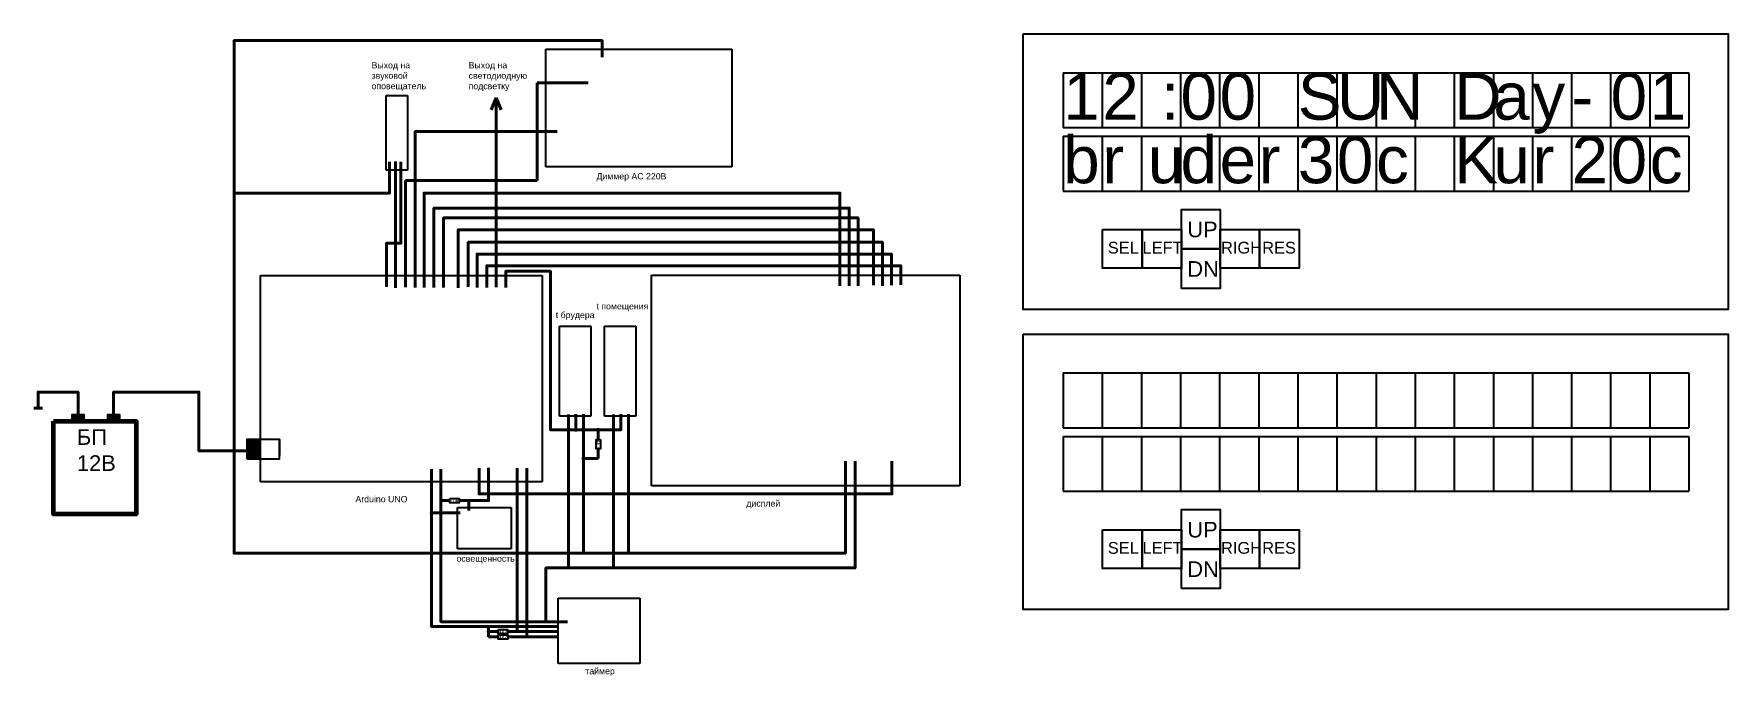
# Model space of a CAD drawing. Header units: millimetres. Extents: x 1483 to 3650, y 1271 to 2091.
import ezdxf

# ---------------------------------------------------------------- set-up
doc = ezdxf.new("R2010")
doc.units = ezdxf.units.MM
doc.styles.get("Standard").update_dxf_attribs({"font": 'arial.ttf'})
picture_1 = doc.add_image_def('image1.jpg', size_in_pixel=(1148, 840))
picture_2 = doc.add_image_def('image2.jpg', size_in_pixel=(1118, 764))
picture_3 = doc.add_image_def('image3.jpg', size_in_pixel=(296, 237))
picture_4 = doc.add_image_def('image4.jpg', size_in_pixel=(113, 326))
picture_5 = doc.add_image_def('image5.jpg', size_in_pixel=(109, 378))
picture_6 = doc.add_image_def('image6.jpg', size_in_pixel=(898, 569))
picture_7 = doc.add_image_def('image7.jpg', size_in_pixel=(480, 369))

msp = doc.modelspace()

# ---------------------------------------------------------------- hatches: boundary and pattern name
h = msp.add_hatch(color=256)
h.dxf.hatch_style = 1
edge = h.paths.add_edge_path()
edge.add_arc((1739.4, 1888), 0.697, 0, 360)
h = msp.add_hatch(color=5)
h.dxf.hatch_style = 1
h.paths.add_polyline_path([(1547.7, 1604.7), (1531.8, 1604.7), (1531.8, 1596.6), (1547.7, 1596.6)])
h = msp.add_hatch(color=6)
h.dxf.hatch_style = 1
h.paths.add_polyline_path([(1593.2, 1604.7), (1577.3, 1604.7), (1577.3, 1596.6), (1593.2, 1596.6)])
at = {"lineweight": 40}
h = msp.add_hatch(color=256, dxfattribs=at)
h.dxf.hatch_style = 1
edge = h.paths.add_edge_path()
edge.add_arc((2176.5, 1585.5), 0.697, 0, 360)
h = msp.add_hatch(color=256, dxfattribs=at)
h.dxf.hatch_style = 1
edge = h.paths.add_edge_path()
edge.add_arc((2205, 1585.5), 0.697, 0, 360)
h = msp.add_hatch(color=250)
h.dxf.hatch_style = 1
h.paths.add_polyline_path([(1773.2, 1573), (1755.8, 1573), (1755.8, 1548.3), (1773.2, 1548.3)])
h = msp.add_hatch(color=256, dxfattribs=at)
h.dxf.hatch_style = 1
edge = h.paths.add_edge_path()
edge.add_arc((2186.1, 1548.9), 0.697, 0, 360)
h = msp.add_hatch(color=256)
h.dxf.hatch_style = 1
edge = h.paths.add_edge_path()
edge.add_arc((2003.8, 1495), 0.697, 0, 360)
h = msp.add_hatch(color=256)
h.dxf.hatch_style = 1
edge = h.paths.add_edge_path()
edge.add_arc((2039.4, 1495), 0.697, 0, 360)
h = msp.add_hatch(color=256)
h.dxf.hatch_style = 1
edge = h.paths.add_edge_path()
edge.add_arc((1991.6, 1479.3), 0.697, 0, 360)
h = msp.add_hatch(color=256)
h.dxf.hatch_style = 1
edge = h.paths.add_edge_path()
edge.add_arc((1991.6, 1427.8), 0.697, 0, 360)
h = msp.add_hatch(color=256)
h.dxf.hatch_style = 1
edge = h.paths.add_edge_path()
edge.add_arc((2166.8, 1409), 0.697, 0, 360)
h = msp.add_hatch(color=256)
h.dxf.hatch_style = 1
edge = h.paths.add_edge_path()
edge.add_arc((2186.1, 1427.8), 0.697, 0, 360)
h = msp.add_hatch(color=256)
h.dxf.hatch_style = 1
edge = h.paths.add_edge_path()
edge.add_arc((2224.4, 1409), 0.697, 0, 360)
h = msp.add_hatch(color=256)
h.dxf.hatch_style = 1
edge = h.paths.add_edge_path()
edge.add_arc((2243.6, 1427.8), 0.697, 0, 360)
h = msp.add_hatch(color=256)
h.dxf.hatch_style = 1
edge = h.paths.add_edge_path()
edge.add_arc((2064.9, 1334.2), 0.697, 0, 360)
h = msp.add_hatch(color=256, dxfattribs=at)
h.dxf.hatch_style = 1
edge = h.paths.add_edge_path()
edge.add_arc((2064.9, 1327.7), 0.697, 0, 360)
h = msp.add_hatch(color=256)
h.dxf.hatch_style = 1
edge = h.paths.add_edge_path()
edge.add_arc((2101.4, 1327.7), 0.697, 0, 360)
h = msp.add_hatch(color=256)
h.dxf.hatch_style = 1
edge = h.paths.add_edge_path()
edge.add_arc((2113.5, 1320.9), 0.697, 0, 360)
h = msp.add_hatch(color=256)
h.dxf.hatch_style = 1
edge = h.paths.add_edge_path()
edge.add_arc((2138.2, 1340.2), 0.697, 0, 360)

# ---------------------------------------------------------------- linework, layer by layer
for p, q in [((2799.6, 2041.8), (2799.6, 1971.8)), ((2849.6, 2041.8), (2849.6, 1971.8)), ((2849.6, 2041.8), (2849.6, 1971.8)), ((2899.6, 2041.8), (2899.6, 1971.8)), ((2899.6, 2041.8), (2899.6, 1971.8)), ((2949.6, 2041.8), (2949.6, 1971.8)), ((2949.6, 2041.8), (2949.6, 1971.8)), ((2999.6, 2041.8), (2999.6, 1971.8)), ((2999.6, 2041.8), (2999.6, 1971.8)), ((3049.6, 2041.8), (3049.6, 1971.8)), ((3049.6, 2041.8), (3049.6, 1971.8)), ((3099.6, 2041.8), (3099.6, 1971.8)), ((3099.6, 2041.8), (3099.6, 1971.8)), ((3149.6, 2041.8), (3149.6, 1971.8)), ((3149.6, 2041.8), (3149.6, 1971.8)), ((3199.6, 2041.8), (3199.6, 1971.8)), ((3199.6, 2041.8), (3199.6, 1971.8)), ((3249.6, 2041.8), (3249.6, 1971.8)), ((3249.6, 2041.8), (3249.6, 1971.8)), ((3299.6, 2041.8), (3299.6, 1971.8)), ((3299.6, 2041.8), (3299.6, 1971.8)), ((3349.6, 2041.8), (3349.6, 1971.8)), ((3349.6, 2041.8), (3349.6, 1971.8)), ((3399.6, 2041.8), (3399.6, 1971.8)), ((3399.6, 2041.8), (3399.6, 1971.8)), ((3449.6, 2041.8), (3449.6, 1971.8)), ((3449.6, 2041.8), (3449.6, 1971.8)), ((3499.6, 2041.8), (3499.6, 1971.8)), ((3499.6, 2041.8), (3499.6, 1971.8)), ((3549.6, 2041.8), (3549.6, 1971.8)), ((3549.6, 2041.8), (3549.6, 1971.8)), ((3599.6, 2041.8), (3599.6, 1971.8)), ((2799.6, 1960.6), (2799.6, 1890.6)), ((2849.6, 1960.6), (2849.6, 1890.6)), ((2849.6, 1960.6), (2849.6, 1890.6)), ((2899.6, 1960.6), (2899.6, 1890.6)), ((2899.6, 1960.6), (2899.6, 1890.6)), ((2949.6, 1960.6), (2949.6, 1890.6)), ((2949.6, 1960.6), (2949.6, 1890.6)), ((2999.6, 1960.6), (2999.6, 1890.6)), ((2999.6, 1960.6), (2999.6, 1890.6)), ((3049.6, 1960.6), (3049.6, 1890.6)), ((3049.6, 1960.6), (3049.6, 1890.6)), ((3099.6, 1960.6), (3099.6, 1890.6)), ((3099.6, 1960.6), (3099.6, 1890.6)), ((3149.6, 1960.6), (3149.6, 1890.6)), ((3149.6, 1960.6), (3149.6, 1890.6)), ((3199.6, 1960.6), (3199.6, 1890.6)), ((3199.6, 1960.6), (3199.6, 1890.6)), ((3249.6, 1960.6), (3249.6, 1890.6)), ((3249.6, 1960.6), (3249.6, 1890.6)), ((3299.6, 1960.6), (3299.6, 1890.6)), ((3299.6, 1960.6), (3299.6, 1890.6)), ((3349.6, 1960.6), (3349.6, 1890.6)), ((3349.6, 1960.6), (3349.6, 1890.6)), ((3399.6, 1960.6), (3399.6, 1890.6)), ((3399.6, 1960.6), (3399.6, 1890.6)), ((3449.6, 1960.6), (3449.6, 1890.6)), ((3449.6, 1960.6), (3449.6, 1890.6)), ((3499.6, 1960.6), (3499.6, 1890.6)), ((3499.6, 1960.6), (3499.6, 1890.6)), ((3549.6, 1960.6), (3549.6, 1890.6)), ((3549.6, 1960.6), (3549.6, 1890.6)), ((3599.6, 1960.6), (3599.6, 1890.6)), ((2799.6, 1658.2), (2799.6, 1588.2)), ((2849.6, 1658.2), (2849.6, 1588.2)), ((2849.6, 1658.2), (2849.6, 1588.2)), ((2899.6, 1658.2), (2899.6, 1588.2)), ((2899.6, 1658.2), (2899.6, 1588.2)), ((2949.6, 1658.2), (2949.6, 1588.2)), ((2949.6, 1658.2), (2949.6, 1588.2)), ((2999.6, 1658.2), (2999.6, 1588.2)), ((2999.6, 1658.2), (2999.6, 1588.2)), ((3049.6, 1658.2), (3049.6, 1588.2)), ((3049.6, 1658.2), (3049.6, 1588.2)), ((3099.6, 1658.2), (3099.6, 1588.2)), ((3099.6, 1658.2), (3099.6, 1588.2)), ((3149.6, 1658.2), (3149.6, 1588.2)), ((3149.6, 1658.2), (3149.6, 1588.2)), ((3199.6, 1658.2), (3199.6, 1588.2)), ((3199.6, 1658.2), (3199.6, 1588.2)), ((3249.6, 1658.2), (3249.6, 1588.2)), ((3249.6, 1658.2), (3249.6, 1588.2)), ((3299.6, 1658.2), (3299.6, 1588.2)), ((3299.6, 1658.2), (3299.6, 1588.2)), ((3349.6, 1658.2), (3349.6, 1588.2)), ((3349.6, 1658.2), (3349.6, 1588.2)), ((3399.6, 1658.2), (3399.6, 1588.2)), ((3399.6, 1658.2), (3399.6, 1588.2)), ((3449.6, 1658.2), (3449.6, 1588.2)), ((3449.6, 1658.2), (3449.6, 1588.2)), ((3499.6, 1658.2), (3499.6, 1588.2)), ((3499.6, 1658.2), (3499.6, 1588.2)), ((3549.6, 1658.2), (3549.6, 1588.2)), ((3549.6, 1658.2), (3549.6, 1588.2)), ((3599.6, 1658.2), (3599.6, 1588.2)), ((2799.6, 1577), (2799.6, 1507)), ((2849.6, 1577), (2849.6, 1507)), ((2849.6, 1577), (2849.6, 1507)), ((2899.6, 1577), (2899.6, 1507)), ((2899.6, 1577), (2899.6, 1507)), ((2949.6, 1577), (2949.6, 1507)), ((2949.6, 1577), (2949.6, 1507)), ((2999.6, 1577), (2999.6, 1507)), ((2999.6, 1577), (2999.6, 1507)), ((3049.6, 1577), (3049.6, 1507)), ((3049.6, 1577), (3049.6, 1507)), ((3099.6, 1577), (3099.6, 1507)), ((3099.6, 1577), (3099.6, 1507)), ((3149.6, 1577), (3149.6, 1507)), ((3149.6, 1577), (3149.6, 1507)), ((3199.6, 1577), (3199.6, 1507)), ((3199.6, 1577), (3199.6, 1507)), ((3249.6, 1577), (3249.6, 1507)), ((3249.6, 1577), (3249.6, 1507)), ((3299.6, 1577), (3299.6, 1507)), ((3299.6, 1577), (3299.6, 1507)), ((3349.6, 1577), (3349.6, 1507)), ((3349.6, 1577), (3349.6, 1507)), ((3399.6, 1577), (3399.6, 1507)), ((3399.6, 1577), (3399.6, 1507)), ((3449.6, 1577), (3449.6, 1507)), ((3449.6, 1577), (3449.6, 1507)), ((3499.6, 1577), (3499.6, 1507)), ((3499.6, 1577), (3499.6, 1507)), ((3549.6, 1577), (3549.6, 1507)), ((3549.6, 1577), (3549.6, 1507)), ((3599.6, 1577), (3599.6, 1507))]:
    msp.add_line(p, q)
at = {"color": 3, "lineweight": 40}
for p, q in [((2127.1, 1904.1), (2127.1, 2029.1)), ((2127.1, 2029.1), (2192.1, 2029.1)), ((1958.4, 1767.7), (1958.4, 1904.1)), ((1958.4, 1904.1), (2127.1, 1904.1))]:
    msp.add_line(p, q, dxfattribs=at)
at = {"lineweight": 40}
for p, q in [((1945.9, 1767.1), (1945.9, 1928.2)), ((2176.5, 1605.3), (2176.5, 1585.5)), ((2205, 1573.2), (2205, 1585.5)), ((2205, 1548.9), (2205, 1561.2)), ((2205, 1548.9), (2186.1, 1548.9)), ((2015.1, 1495), (2003.8, 1495)), ((2039.4, 1495), (2027, 1495)), ((2064.9, 1327.7), (2064.9, 1334.2)), ((2077.1, 1327.7), (2064.9, 1327.7)), ((2064.9, 1320.9), (2064.9, 1327.7)), ((2101.4, 1327.7), (2089.1, 1327.7)), ((2077.2, 1320.9), (2064.9, 1320.9)), ((2113.5, 1320.9), (2089.2, 1320.9))]:
    msp.add_line(p, q, dxfattribs=at)
at = {"color": 5, "lineweight": 40}
msp.add_line((1483.4, 1613.2), (1494.3, 1613.2), dxfattribs=at)
at = {"color": 2, "lineweight": 40}
for p, q in [((2101.4, 1536.7), (2101.4, 1327.7)), ((2101.4, 1327.7), (2153.6, 1327.7))]:
    msp.add_line(p, q, dxfattribs=at)
at = {"color": 1, "lineweight": 40}
for points in [[(1739.4, 1888), (1739.4, 2082.8), (2209.9, 2082.8), (2209.9, 2061.5)], [(1938.3, 1928), (1938.3, 1888), (1739.4, 1888), (1739.4, 1427.8), (1991.6, 1427.8)], [(2186.1, 1605.4), (2186.1, 1427.8), (1991.6, 1427.8)], [(2243.6, 1605.4), (2243.6, 1427.8), (2186.1, 1427.8)], [(2521.1, 1545.4), (2521.1, 1427.8), (2243.6, 1427.8)], [(1991.6, 1535.1), (1991.6, 1334.2), (2153.6, 1334.2)], [(2028.5, 1479.3), (1991.6, 1479.3)]]:
    msp.add_lwpolyline(points, dxfattribs=at)
for points in [[(2748.4, 2091.4), (3649.8, 2091.4), (3649.8, 1739.3), (2748.4, 1739.3)], [(2950.9, 1816.6), (2950.9, 1867.1), (3000.2, 1867.1), (3000.2, 1816.6)], [(2850, 1841.3), (2900.4, 1841.3), (2900.4, 1792), (2850, 1792)], [(2900.4, 1841.3), (2950.9, 1841.3), (2950.9, 1792), (2900.4, 1792)], [(3000.2, 1841.3), (3050.7, 1841.3), (3050.7, 1792), (3000.2, 1792)], [(3050.7, 1841.3), (3101.1, 1841.3), (3101.1, 1792), (3050.7, 1792)], [(2950.9, 1766.2), (2950.9, 1816.6), (3000.2, 1816.6), (3000.2, 1766.2)], [(2748.4, 1707.8), (3649.8, 1707.8), (3649.8, 1355.7), (2748.4, 1355.7)], [(1531.8, 1596.6), (1547.7, 1596.6), (1547.7, 1604.7), (1531.8, 1604.7)], [(1577.3, 1596.6), (1593.2, 1596.6), (1593.2, 1604.7), (1577.3, 1604.7)], [(1755.8, 1548.3), (1797.5, 1548.3), (1797.5, 1573), (1755.8, 1573)], [(1797.5, 1573), (1797.5, 1573), (1797.5, 1552.9), (1797.5, 1552.9)], [(2207.8, 1573.2), (2207.8, 1561.2), (2202.2, 1561.2), (2202.2, 1573.2)], [(2015.1, 1497.8), (2027, 1497.8), (2027, 1492.1), (2015.1, 1492.1)], [(2950.9, 1433), (2950.9, 1483.5), (3000.2, 1483.5), (3000.2, 1433)], [(2850, 1457.7), (2900.4, 1457.7), (2900.4, 1408.4), (2850, 1408.4)], [(2900.4, 1457.7), (2950.9, 1457.7), (2950.9, 1408.4), (2900.4, 1408.4)], [(3000.2, 1457.7), (3050.7, 1457.7), (3050.7, 1408.4), (3000.2, 1408.4)], [(3050.7, 1457.7), (3101.1, 1457.7), (3101.1, 1408.4), (3050.7, 1408.4)], [(2950.9, 1382.6), (2950.9, 1433), (3000.2, 1433), (3000.2, 1382.6)], [(2077.1, 1330.5), (2089.1, 1330.5), (2089.1, 1324.9), (2077.1, 1324.9)], [(2077.2, 1323.7), (2089.2, 1323.7), (2089.2, 1318.1), (2077.2, 1318.1)]]:
    msp.add_lwpolyline(points, close=True)
for points in [[(2799.6, 2041.8), (2849.6, 2041.8)], [(2849.6, 2041.8), (2899.6, 2041.8)], [(2899.6, 2041.8), (2949.6, 2041.8)], [(2949.6, 2041.8), (2999.6, 2041.8)], [(2999.6, 2041.8), (3049.6, 2041.8)], [(3049.6, 2041.8), (3099.6, 2041.8)], [(3099.6, 2041.8), (3149.6, 2041.8)], [(3149.6, 2041.8), (3199.6, 2041.8)], [(3199.6, 2041.8), (3249.6, 2041.8)], [(3249.6, 2041.8), (3299.6, 2041.8)], [(3299.6, 2041.8), (3349.6, 2041.8)], [(3349.6, 2041.8), (3399.6, 2041.8)], [(3399.6, 2041.8), (3449.6, 2041.8)], [(3449.6, 2041.8), (3499.6, 2041.8)], [(3499.6, 2041.8), (3549.6, 2041.8)], [(3549.6, 2041.8), (3599.6, 2041.8)], [(2799.6, 1971.8), (2849.6, 1971.8)], [(2849.6, 1971.8), (2899.6, 1971.8)], [(2899.6, 1971.8), (2949.6, 1971.8)], [(2949.6, 1971.8), (2999.6, 1971.8)], [(2999.6, 1971.8), (3049.6, 1971.8)], [(3049.6, 1971.8), (3099.6, 1971.8)], [(3099.6, 1971.8), (3149.6, 1971.8)], [(3149.6, 1971.8), (3199.6, 1971.8)], [(3199.6, 1971.8), (3249.6, 1971.8)], [(3249.6, 1971.8), (3299.6, 1971.8)], [(3299.6, 1971.8), (3349.6, 1971.8)], [(3349.6, 1971.8), (3399.6, 1971.8)], [(3399.6, 1971.8), (3449.6, 1971.8)], [(3449.6, 1971.8), (3499.6, 1971.8)], [(3499.6, 1971.8), (3549.6, 1971.8)], [(3549.6, 1971.8), (3599.6, 1971.8)], [(2799.6, 1960.6), (2849.6, 1960.6)], [(2799.6, 1960.6), (2849.6, 1960.6)], [(2849.6, 1960.6), (2899.6, 1960.6)], [(2849.6, 1960.6), (2899.6, 1960.6)], [(2899.6, 1960.6), (2949.6, 1960.6)], [(2899.6, 1960.6), (2949.6, 1960.6)], [(2949.6, 1960.6), (2999.6, 1960.6)], [(2949.6, 1960.6), (2999.6, 1960.6)], [(2999.6, 1960.6), (3049.6, 1960.6)], [(2999.6, 1960.6), (3049.6, 1960.6)], [(3049.6, 1960.6), (3099.6, 1960.6)], [(3049.6, 1960.6), (3099.6, 1960.6)], [(3099.6, 1960.6), (3149.6, 1960.6)], [(3099.6, 1960.6), (3149.6, 1960.6)], [(3149.6, 1960.6), (3199.6, 1960.6)], [(3149.6, 1960.6), (3199.6, 1960.6)], [(3199.6, 1960.6), (3249.6, 1960.6)], [(3199.6, 1960.6), (3249.6, 1960.6)], [(3249.6, 1960.6), (3299.6, 1960.6)], [(3249.6, 1960.6), (3299.6, 1960.6)], [(3299.6, 1960.6), (3349.6, 1960.6)], [(3299.6, 1960.6), (3349.6, 1960.6)], [(3349.6, 1960.6), (3399.6, 1960.6)], [(3349.6, 1960.6), (3399.6, 1960.6)], [(3399.6, 1960.6), (3449.6, 1960.6)], [(3399.6, 1960.6), (3449.6, 1960.6)], [(3449.6, 1960.6), (3499.6, 1960.6)], [(3449.6, 1960.6), (3499.6, 1960.6)], [(3499.6, 1960.6), (3549.6, 1960.6)], [(3499.6, 1960.6), (3549.6, 1960.6)], [(3549.6, 1960.6), (3599.6, 1960.6)], [(2799.6, 1890.6), (2849.6, 1890.6)], [(2849.6, 1890.6), (2899.6, 1890.6)], [(2899.6, 1890.6), (2949.6, 1890.6)], [(2949.6, 1890.6), (2999.6, 1890.6)], [(2999.6, 1890.6), (3049.6, 1890.6)], [(3049.6, 1890.6), (3099.6, 1890.6)], [(3099.6, 1890.6), (3149.6, 1890.6)], [(3149.6, 1890.6), (3199.6, 1890.6)], [(3199.6, 1890.6), (3249.6, 1890.6)], [(3249.6, 1890.6), (3299.6, 1890.6)], [(3299.6, 1890.6), (3349.6, 1890.6)], [(3349.6, 1890.6), (3399.6, 1890.6)], [(3399.6, 1890.6), (3449.6, 1890.6)], [(3449.6, 1890.6), (3499.6, 1890.6)], [(3499.6, 1890.6), (3549.6, 1890.6)], [(3549.6, 1890.6), (3599.6, 1890.6)], [(2074.6, 1767.6), (2074.6, 1767.6)], [(2799.6, 1658.2), (2849.6, 1658.2)], [(2849.6, 1658.2), (2899.6, 1658.2)], [(2899.6, 1658.2), (2949.6, 1658.2)], [(2949.6, 1658.2), (2999.6, 1658.2)], [(2999.6, 1658.2), (3049.6, 1658.2)], [(3049.6, 1658.2), (3099.6, 1658.2)], [(3099.6, 1658.2), (3149.6, 1658.2)], [(3149.6, 1658.2), (3199.6, 1658.2)], [(3199.6, 1658.2), (3249.6, 1658.2)], [(3249.6, 1658.2), (3299.6, 1658.2)], [(3299.6, 1658.2), (3349.6, 1658.2)], [(3349.6, 1658.2), (3399.6, 1658.2)], [(3399.6, 1658.2), (3449.6, 1658.2)], [(3449.6, 1658.2), (3499.6, 1658.2)], [(3499.6, 1658.2), (3549.6, 1658.2)], [(3549.6, 1658.2), (3599.6, 1658.2)], [(2799.6, 1588.2), (2849.6, 1588.2)], [(2849.6, 1588.2), (2899.6, 1588.2)], [(2899.6, 1588.2), (2949.6, 1588.2)], [(2949.6, 1588.2), (2999.6, 1588.2)], [(2999.6, 1588.2), (3049.6, 1588.2)], [(3049.6, 1588.2), (3099.6, 1588.2)], [(3099.6, 1588.2), (3149.6, 1588.2)], [(3149.6, 1588.2), (3199.6, 1588.2)], [(3199.6, 1588.2), (3249.6, 1588.2)], [(3249.6, 1588.2), (3299.6, 1588.2)], [(3299.6, 1588.2), (3349.6, 1588.2)], [(3349.6, 1588.2), (3399.6, 1588.2)], [(3399.6, 1588.2), (3449.6, 1588.2)], [(3449.6, 1588.2), (3499.6, 1588.2)], [(3499.6, 1588.2), (3549.6, 1588.2)], [(3549.6, 1588.2), (3599.6, 1588.2)], [(2799.6, 1577), (2849.6, 1577)], [(2849.6, 1577), (2899.6, 1577)], [(2899.6, 1577), (2949.6, 1577)], [(2949.6, 1577), (2999.6, 1577)], [(2999.6, 1577), (3049.6, 1577)], [(3049.6, 1577), (3099.6, 1577)], [(3099.6, 1577), (3149.6, 1577)], [(3149.6, 1577), (3199.6, 1577)], [(3199.6, 1577), (3249.6, 1577)], [(3249.6, 1577), (3299.6, 1577)], [(3299.6, 1577), (3349.6, 1577)], [(3349.6, 1577), (3399.6, 1577)], [(3399.6, 1577), (3449.6, 1577)], [(3449.6, 1577), (3499.6, 1577)], [(3499.6, 1577), (3549.6, 1577)], [(3549.6, 1577), (3599.6, 1577)], [(2799.6, 1507), (2849.6, 1507)], [(2849.6, 1507), (2899.6, 1507)], [(2899.6, 1507), (2949.6, 1507)], [(2949.6, 1507), (2999.6, 1507)], [(2999.6, 1507), (3049.6, 1507)], [(3049.6, 1507), (3099.6, 1507)], [(3099.6, 1507), (3149.6, 1507)], [(3149.6, 1507), (3199.6, 1507)], [(3199.6, 1507), (3249.6, 1507)], [(3249.6, 1507), (3299.6, 1507)], [(3299.6, 1507), (3349.6, 1507)], [(3349.6, 1507), (3399.6, 1507)], [(3399.6, 1507), (3449.6, 1507)], [(3449.6, 1507), (3499.6, 1507)], [(3499.6, 1507), (3549.6, 1507)], [(3549.6, 1507), (3599.6, 1507)]]:
    msp.add_lwpolyline(points)
at = {"lineweight": 40}
for points in [[(2074.6, 2009.8), (2068, 1994.3)], [(2074.6, 1767.6), (2074.6, 2009.8)], [(2074.6, 2009.8), (2081.1, 1994.3)], [(2086.8, 1767.5), (2086.8, 1788.2), (2143.8, 1788.2), (2143.8, 1585.5), (2234.1, 1585.5), (2234.1, 1605.4)]]:
    msp.add_lwpolyline(points, dxfattribs=at)
at = {"color": 2, "lineweight": 40}
for points in [[(1971.1, 1767.2), (1971.1, 1966.5), (2152.3, 1966.5)], [(2064.9, 1536.8), (2064.9, 1495), (2039.4, 1495), (2039.4, 1482.5)]]:
    msp.add_lwpolyline(points, dxfattribs=at)
at = {"color": 5, "lineweight": 40}
for points in [[(1952.6, 1928), (1952.6, 1823.9), (1934.2, 1823.9), (1934.2, 1768.3)], [(1539.8, 1604.7), (1539.8, 1633.7), (1488.8, 1633.7), (1488.8, 1613.2)], [(2166.8, 1605.1), (2166.8, 1409), (2138.2, 1409), (2138.2, 1340.2)], [(2224.4, 1605), (2224.4, 1409), (2166.8, 1409)], [(2533.4, 1545.4), (2533.4, 1409), (2224.4, 1409)], [(2003.8, 1535.1), (2003.8, 1340.2), (2165.9, 1340.2)]]:
    msp.add_lwpolyline(points, dxfattribs=at)
at = {"color": 4, "lineweight": 40}
for points in [[(1982.3, 1767.3), (1982.3, 1888), (2514.1, 1888), (2514.1, 1769.7)], [(1994.9, 1767.4), (1994.9, 1868.8), (2526, 1868.8), (2526, 1769.6)], [(2007.3, 1767.3), (2007.3, 1856.2), (2537.2, 1856.2), (2537.2, 1769.3)], [(2026, 1767), (2026, 1841.2), (2556.9, 1841.2), (2556.9, 1770.2)], [(2038.8, 1768.1), (2038.8, 1825.2), (2568.3, 1825.2), (2568.3, 1769.7)], [(2050.1, 1767.4), (2050.1, 1810.1), (2580, 1810.1), (2580, 1770.2)], [(2062.4, 1767.3), (2062.4, 1795.2), (2591.9, 1795.2), (2591.9, 1770.8)], [(2052.7, 1536.4), (2052.7, 1503.7), (2580.5, 1503.7), (2580.5, 1545.5)]]:
    msp.add_lwpolyline(points, dxfattribs=at)
at = {"color": 6, "lineweight": 40}
msp.add_lwpolyline([(1585.2, 1604.7), (1585.2, 1633.7), (1694.3, 1633.7), (1694.3, 1558.5), (1755.8, 1558.5)], dxfattribs=at)
at = {"lineweight": 60}
msp.add_lwpolyline([(1508.5, 1596.6), (1614.2, 1596.6), (1614.2, 1477.7), (1508.5, 1477.7)], close=True, dxfattribs=at)
at = {"color": 3, "lineweight": 40}
msp.add_lwpolyline([(2113.5, 1536.4), (2113.5, 1320.9), (2153.6, 1320.9)], dxfattribs=at)
for centre in [(1739.4, 1888), (2003.8, 1495), (2039.4, 1495), (1991.6, 1479.3), (1991.6, 1427.8), (2166.8, 1409), (2186.1, 1427.8), (2224.4, 1409), (2243.6, 1427.8), (2064.9, 1334.2), (2101.4, 1327.7), (2113.5, 1320.9), (2138.2, 1340.2)]:
    msp.add_circle(centre, 0.697)
at = {"lineweight": 40}
for centre in [(2176.5, 1585.5), (2205, 1585.5), (2186.1, 1548.9), (2064.9, 1327.7)]:
    msp.add_circle(centre, 0.697, dxfattribs=at)

# ---------------------------------------------------------------- texts
at = {"attachment_point": 1}
for s, width, heights, insert, char_height in [('Выход на звуковой оповещатель', 78.783, [0], (1915.2, 2055.4), 8), ('Выход на светодиодную подсветку', 78.783, [0], (2039.3, 2055.4), 8), ('1', 50, [0], (2799.6, 2041.8), 60), ('2', 50, [0], (2849.6, 2041.8), 60), ('0', 50, [0], (2949.6, 2041.8), 60), ('0', 50, [0], (2999.6, 2041.8), 60), ('S', 50, [0], (3099.6, 2041.8), 60), ('U', 50, [0], (3149.6, 2041.8), 60), ('N', 50, [0], (3199.6, 2041.8), 60), ('D', 50, [0], (3299.6, 2041.8), 60), ('0', 50, [0], (3499.6, 2041.8), 60), ('1', 50, [0], (3549.6, 2041.8), 60), (':', 50, [0], (2924.6, 2041.8), 60), ('a', 50, [0], (3349.6, 2041.8), 60), ('y', 50, [0], (3399.6, 2041.8), 60), ('-', 50, [0], (3449.6, 2041.8), 60), ('b', 50, [0], (2799.6, 1960.6), 60), ('d', 50, [0], (2949.6, 1960.6), 60), ('3', 50, [0], (3099.6, 1960.6), 60), ('0', 50, [0], (3149.6, 1960.6), 60), ('K', 50, [0], (3299.6, 1960.6), 60), ('2', 50, [0], (3449.6, 1960.6), 60), ('0', 50, [0], (3499.6, 1960.6), 60), ('r', 50, [0], (2849.6, 1960.6), 60), ('u', 50, [0], (2907.8, 1960.6), 60), ('e', 50, [0], (2999.6, 1960.6), 60), ('r', 50, [0], (3049.6, 1960.6), 60), ('с', 50, [0], (3199.6, 1960.6), 60), ('u', 50, [0], (3349.6, 1960.6), 60), ('r', 50, [0], (3399.6, 1960.6), 60), ('с', 50, [0], (3549.6, 1960.6), 60), ('Диммер АС 220В', 117.935, [0], (2202.8, 1913.5), 8), ('^J{\\H8x;UP}', 50.465, [0], (2958.3, 1855.7), 2.5), ('^J{\\H6x;SEL}', 50.465, [0], (2856.6, 1829.9), 2.5), ('^J{\\H6x;LEFT}', 50.465, [0], (2901, 1829.9), 2.5), ('^J{\\H6x;RIGH}', 50.465, [0], (3001.4, 1829.9), 2.5), ('^J{\\H6x;RES}', 50.465, [0], (3054.1, 1829.9), 2.5), ('^J{\\H8x;DN}', 50.465, [0], (2958.3, 1805.2), 2.5), ('{\\H0.8x;t брудера} ', 117.935, [18.9], (2150.7, 1736.3), 10), ('t помещения ', 117.935, [0], (2202.8, 1747.4), 8), ('БП 12В', 30.419, [0], (1538.4, 1586.3), 20), ('{\\H0.8x;Arduino UNO}', 117.935, [18.9], (1894.6, 1500.9), 10), ('10k', 7.846, [0], (2015.4, 1497.5), 5), ('{\\H0.8x;дисплей}', 117.935, [18.9], (2394.4, 1495.5), 10), ('^J{\\H8x;UP}', 50.465, [0], (2958.3, 1472.1), 2.5), ('^J{\\H6x;SEL}', 50.465, [0], (2856.6, 1446.3), 2.5), ('^J{\\H6x;LEFT}', 50.465, [0], (2901, 1446.3), 2.5), ('^J{\\H6x;RIGH}', 50.465, [0], (3001.4, 1446.3), 2.5), ('^J{\\H6x;RES}', 50.465, [0], (3054.1, 1446.3), 2.5), ('{\\H0.8x;освещенность}', 117.935, [18.9], (2023.8, 1425), 10), ('^J{\\H8x;DN}', 50.465, [0], (2958.3, 1421.6), 2.5), ('4k7', 7.846, [0], (2077.5, 1330.2), 5), ('4k7', 7.846, [0], (2077.5, 1323.4), 5), ('{\\H0.8x;таймер}', 117.935, [18.9], (2188.5, 1281.2), 10)]:
    msp.add_mtext_dynamic_manual_height_columns(s, width=width, gutter_width=12.5, heights=heights, dxfattribs=dict(at, insert=insert, char_height=char_height))
at = {"insert": (2207.5, 1572.9), "char_height": 5, "attachment_point": 1, "rotation": 270}
msp.add_mtext_dynamic_manual_height_columns('4k7', width=7.846, gutter_width=12.5, heights=[0], dxfattribs=at)

# ---------------------------------------------------------------- pictures from other files: only their frames are drawn
image = msp.add_image(picture_6, insert=(2138.2, 1921.6), size_in_units=(237.6, 150.5))
image.dxf.flags = 7
image = msp.add_image(picture_5, insert=(1933.7, 1917.2), size_in_units=(27.5, 95.4))
image.dxf.flags = 7
image = msp.add_image(picture_1, insert=(1773.2, 1519.2), size_in_units=(360.2, 263.6))
image.dxf.flags = 7
image = msp.add_image(picture_2, insert=(2273, 1513.8), size_in_units=(394.4, 269.5))
image.dxf.flags = 7
image = msp.add_image(picture_4, insert=(2155.6, 1602.8), size_in_units=(39.9, 115))
image.dxf.flags = 7
image = msp.add_image(picture_4, insert=(2213.1, 1602.8), size_in_units=(39.9, 115))
image.dxf.flags = 7
image = msp.add_image(picture_7, insert=(2025, 1433.3), size_in_units=(68.6, 52.8))
image.dxf.flags = 7
image = msp.add_image(picture_3, insert=(2153.6, 1287), size_in_units=(104.4, 83.6))
image.dxf.flags = 7

doc.saveas('drawing.dxf')
